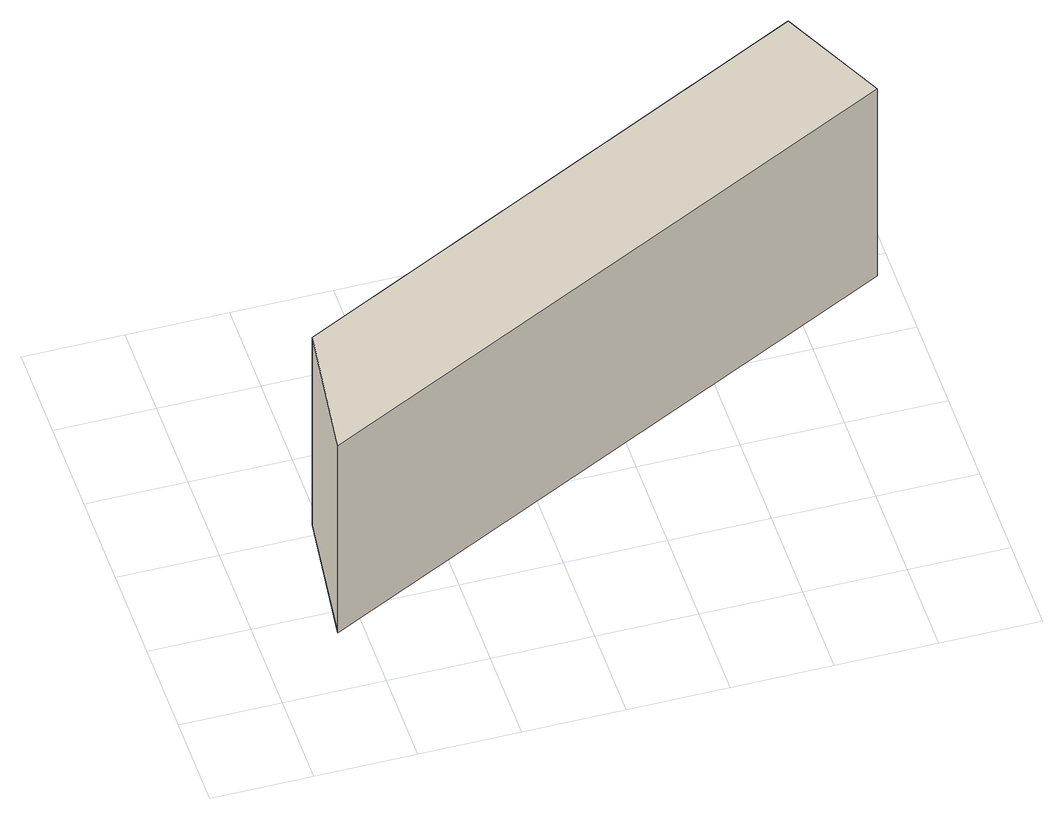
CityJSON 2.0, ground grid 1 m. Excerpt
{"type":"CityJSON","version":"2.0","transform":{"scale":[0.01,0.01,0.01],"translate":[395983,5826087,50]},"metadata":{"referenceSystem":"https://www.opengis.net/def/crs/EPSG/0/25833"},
"CityObjects":{
"building1":{"type":"Building","attributes":{"Gemeindeschluessel":"11000003","BezugspunktDach":"2200","function":"51009_1610","measuredHeight":2.43,"storeysAboveGround":0},"address":[{"country":"Germany","locality":"Berlin"}],"geometry":[{"type":"Solid","lod":"1","boundaries":[[[[0,1,2,3]],[[4,5,6,7]],[[4,7,3,2]],[[5,4,2,1]],[[6,5,1,0]],[[7,6,0,3]]]]}]}
},
"vertices":[
[684,374,341],[631,482,341],[93,214,341],[75,72,341],[93,214,98],[631,482,98],[684,374,98],[75,72,98]
]}
